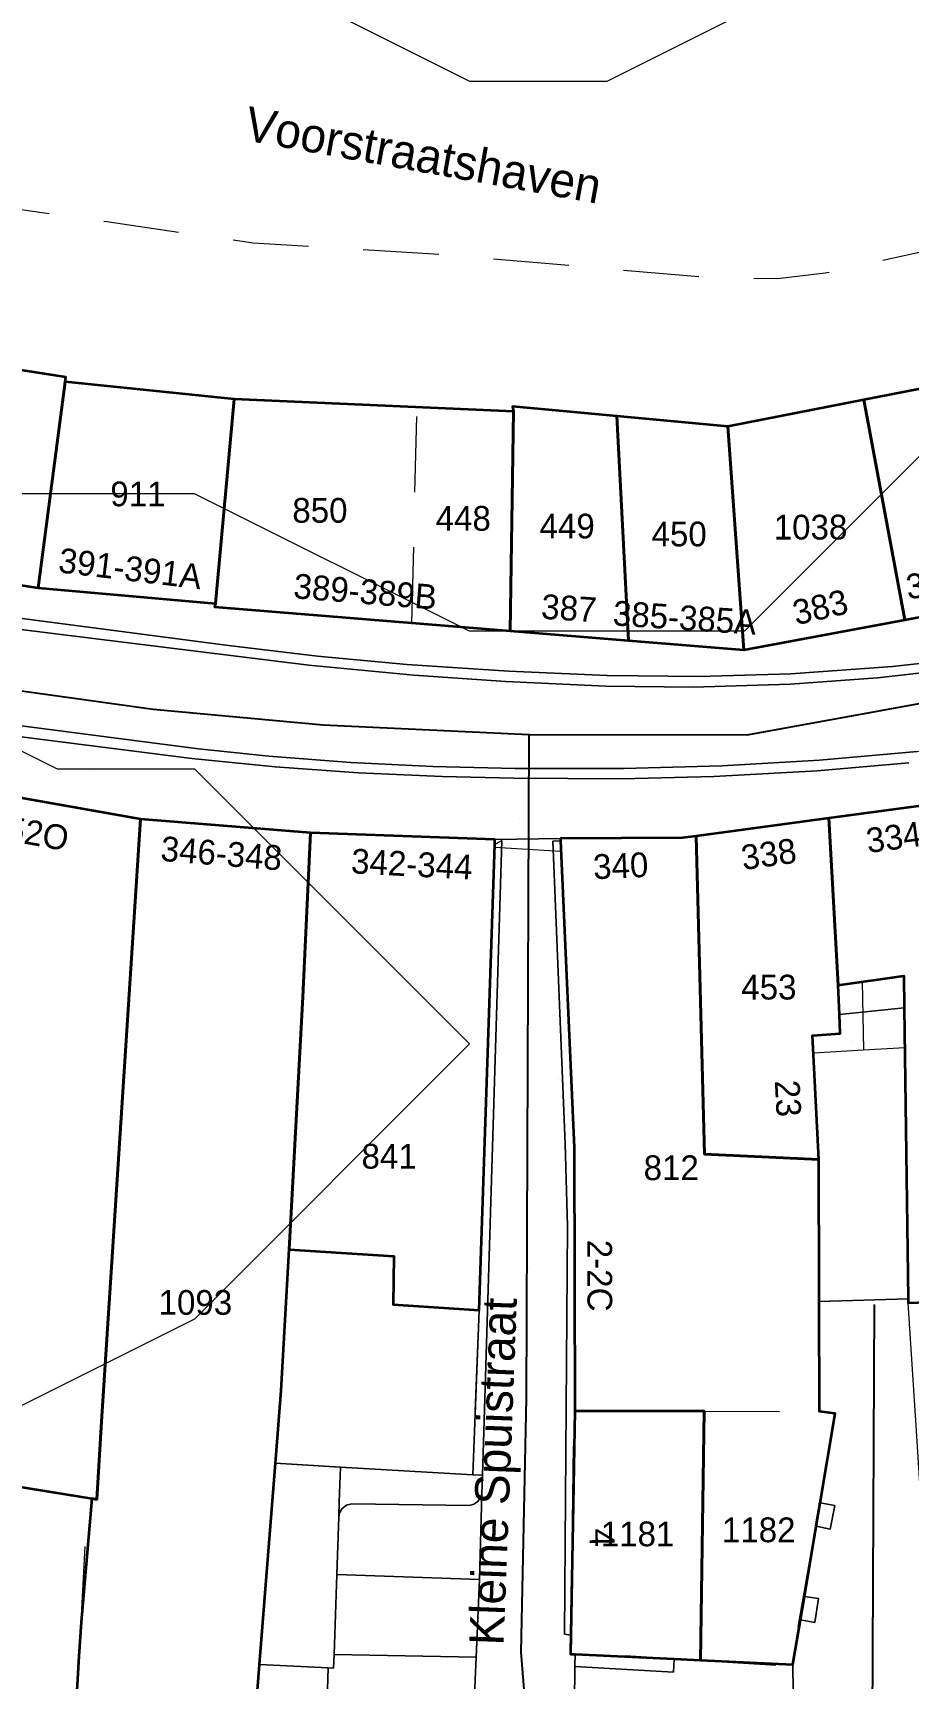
# Model space of a CAD drawing. Header units: metres. Extents: x 0 to 105485, y 0 to 425721.
# Drawn here: x 105071.6 to 105103.4, y 425189.4 to 425249.3 of the extents above; entities that cross this region are included whole.
import ezdxf
from ezdxf.enums import TextEntityAlignment as Align

# ---------------------------------------------------------------- set-up
doc = ezdxf.new("R2010")
doc.units = ezdxf.units.M
doc.header["$MEASUREMENT"] = 0
doc.linetypes.add('IE-TERREINAFSCHEIDING_KUNSTMATIG-SO', pattern=[11, 4, -1, 4, -2])
doc.linetypes.add('KG-PERCEEL-SO', pattern=[19, 5.5, -4, 5.5, -4])
for name, color, linetype, lineweight in [('B-XX-GR-BEPLANTING_CULTUUR_VASTE PLANTENVAK-G', 90, 'Continuous', 18), ('B-XX-GR-STRUIK-G', 90, 'Continuous', 13), ('B-XX-IE-MEUBILAIR-G', 7, 'Continuous', 18), ('B-XX-IE-MEUBILAIR_WEGMEUBILAIR_AFVALBAK-G', 7, 'Continuous', 18), ('B-XX-IE-TERREINAFSCHEIDING_KUNSTMATIG_HEKWERK-G', 20, 'IE-TERREINAFSCHEIDING_KUNSTMATIG-SO', 18), ('B-XX-IE-TERREINAFSCHEIDING_KUNSTMATIG_MUUR-G', 90, 'IE-TERREINAFSCHEIDING_KUNSTMATIG-SO', 18), ('B-XX-KG-GRENS_PERCEEL-G', 150, 'KG-PERCEEL-SO', 18), ('B-XX-KG-GRENS_PERCEEL-T', 150, 'KG-PERCEEL-SO', 18), ('B-XX-OG-BEBOUWING-G', 7, 'Continuous', 35), ('B-XX-OG-BEBOUWING_HUISNUMMER-T', 7, 'Continuous', 18), ('B-XX-OG-BEBOUWING_STRAATNAAM-T', 7, 'Continuous', 18), ('B-XX-OG-GRENS-G', 7, 'Continuous', 18), ('B-XX-OG-TERREIN_ERF-G', 7, 'Continuous', 18), ('B-XX-OG-WATER_RIVIER-G', 130, 'Continuous', 18), ('B-XX-VH-GESLOTENVERHARDING_BETON-G', 10, 'Continuous', 18), ('B-XX-VH-ONVERHARD_ZAND-G', 210, 'Continuous', 18), ('B-XX-VH-OPENVERHARDING-G', 90, 'Continuous', 18), ('B-XX-VH-OPENVERHARDING_BETONSTRAATSTEEN-G', 90, 'Continuous', 18)]:
    doc.layers.add(name, color=color, linetype=linetype, lineweight=lineweight)
doc.layers.add('GIS-WEGVAKKEN', color=2, linetype='Continuous')

msp = doc.modelspace()

# ---------------------------------------------------------------- linework, layer by layer
at = {"layer": 'B-XX-GR-BEPLANTING_CULTUUR_VASTE PLANTENVAK-G', "ltscale": 0.5}
msp.add_lwpolyline([(105082.74, 425195.309), (105082.758, 425195.851), (105082.801, 425197.118), (105080.438, 425197.256), (105079.859, 425189.939), (105082.356, 425189.82), (105082.553, 425189.809), (105082.57, 425190.301), (105082.669, 425193.213)], close=True, dxfattribs=at)
at = {"layer": 'B-XX-GR-STRUIK-G', "ltscale": 0.5}
for points in [[(105100.249, 425195.823), (105100.104, 425194.967), (105100.61, 425194.858), (105100.78, 425195.723)], [(105099.675, 425192.419), (105099.531, 425191.565), (105100.051, 425191.472), (105100.189, 425192.344)], [(105094.943, 425190.146), (105091.343, 425190.313), (105091.321, 425189.873), (105094.909, 425189.668)]]:
    msp.add_lwpolyline(points, close=True, dxfattribs=at)
at = {"layer": 'B-XX-IE-MEUBILAIR-G', "color": 0, "true_color": 0x604a38}
for points in [[(105076.947, 425227.212, 3.211), (105076.947, 425227.212, 4.711)], [(105090.789, 425225.965, 3.232), (105090.789, 425225.965, 4.732)], [(105076.574, 425222.979, 3.211), (105076.574, 425222.979, 4.711)], [(105073.809, 425222.441, 0), (105073.809, 425222.441, 1.5)], [(105090.415, 425222.156, 3.221), (105090.415, 425222.156, 4.721)], [(105089.3, 425220.713, 3.214), (105089.3, 425220.713, 4.714)], [(105089.539, 425219.494, 3.198), (105089.539, 425219.494, 6.198)], [(105090.587, 425213.586, 2.732), (105090.587, 425213.586, 4.232)], [(105101.422, 425212.58, 0.848), (105101.422, 425212.58, 2.348)], [(105090.741, 425211.238, 2.557), (105090.741, 425211.238, 4.057)], [(105089.67, 425204.319, 2.285), (105089.67, 425204.319, 3.785)]]:
    msp.add_polyline3d(points, dxfattribs=at)
at = {"layer": 'B-XX-IE-MEUBILAIR_WEGMEUBILAIR_AFVALBAK-G', "color": 0, "true_color": 0x604a38}
msp.add_polyline3d([(105081.931, 425220.3, 0), (105081.931, 425220.3, 1.5)], dxfattribs=at)
at = {"layer": 'B-XX-IE-TERREINAFSCHEIDING_KUNSTMATIG_HEKWERK-G', "ltscale": 0.5, "flags": 128}
msp.add_lwpolyline([(105103.446, 425203.24), (105100.216, 425203.135)], dxfattribs=at)
at = {"layer": 'B-XX-IE-TERREINAFSCHEIDING_KUNSTMATIG_HEKWERK-G', "color": 0, "ltscale": 0.5, "true_color": 0x8c7868}
msp.add_polyline3d([(105103.446, 425203.24, 0.724), (105101.831, 425203.188, 0.733), (105100.216, 425203.135, 0.733)], dxfattribs=at)
at = {"layer": 'B-XX-IE-TERREINAFSCHEIDING_KUNSTMATIG_MUUR-G', "ltscale": 0.5, "flags": 128}
msp.add_lwpolyline([(105079.859, 425189.939), (105082.356, 425189.82)], dxfattribs=at)
at = {"layer": 'B-XX-IE-TERREINAFSCHEIDING_KUNSTMATIG_MUUR-G', "color": 0, "ltscale": 0.5, "true_color": 0x8c7868}
msp.add_polyline3d([(105079.859, 425189.939, 1.723), (105082.356, 425189.82, 1.953)], dxfattribs=at)
at = {"layer": 'B-XX-KG-GRENS_PERCEEL-G', "ltscale": 0.5, "flags": 128}
for points in [[(104975.855, 425259), (104985.745, 425257.538), (104999.781, 425255.082), (105027.796, 425250.765), (105031.87, 425250.059), (105052.296, 425245.961), (105064.874, 425243.721), (105074.303, 425242.391), (105079.627, 425241.619), (105086.203, 425241.227), (105096.497, 425240.339), (105098.7, 425240.328), (105100.428, 425240.527), (105108.414, 425242.282)], [(105064.046, 425237.683), (105064.109, 425238.1), (105072.82, 425236.742), (105072.789, 425236.563)], [(105101.837, 425235.912), (105107.239, 425236.963)], [(105103.332, 425227.922), (105108.952, 425228.976), (105107.714, 425237.055), (105107.239, 425236.963)], [(105071.81, 425229.081), (105072.789, 425236.563)], [(105072.789, 425236.563), (105078.933, 425235.944)], [(105078.254, 425228.506), (105078.933, 425235.944)], [(105078.933, 425235.944), (105085.583, 425235.65)], [(105085.402, 425227.808), (105085.583, 425235.65)], [(105085.583, 425235.65), (105089.093, 425235.495)], [(105092.848, 425235.323), (105089.065, 425235.674), (105089.093, 425235.495)], [(105096.888, 425234.949), (105101.837, 425235.912)], [(105101.837, 425235.912), (105103.332, 425227.922)], [(105088.974, 425227.516), (105089.093, 425235.495)], [(105092.848, 425235.323), (105096.888, 425234.949)], [(105092.848, 425235.323), (105093.275, 425227.16)], [(105096.888, 425234.949), (105097.47, 425226.817)], [(105062.632, 425230.481), (105066.834, 425229.859), (105071.81, 425229.081)], [(105071.81, 425229.081), (105071.888, 425229.069), (105078.254, 425228.506)], [(105085.402, 425227.808), (105078.223, 425228.387), (105078.254, 425228.506)], [(105097.47, 425226.817), (105103.332, 425227.922)], [(105085.402, 425227.808), (105086.523, 425227.718), (105088.974, 425227.516)], [(105088.974, 425227.516), (105093.275, 425227.16)], [(105093.275, 425227.16), (105097.47, 425226.817)], [(105053.242, 425224.621), (105075.526, 425220.672)], [(105100.558, 425220.706), (105107.249, 425221.608)], [(105095.734, 425220.056), (105100.558, 425220.706)], [(105100.558, 425220.706), (105100.905, 425214.639), (105101.781, 425214.763)], [(105073.615, 425195.999), (105073.944, 425195.946), (105074.118, 425198.772), (105074.811, 425209.633), (105075.526, 425220.672)], [(105075.526, 425220.672), (105081.714, 425220.171)], [(105080.434, 425197.256), (105080.648, 425199.905), (105081.431, 425214.218), (105081.714, 425220.171)], [(105081.714, 425220.171), (105088.419, 425219.931), (105088.409, 425219.652)], [(105080.434, 425197.256), (105087.617, 425196.836), (105087.849, 425202.818), (105088.409, 425219.652)], [(105088.409, 425219.652), (105090.821, 425219.502)], [(105095.734, 425220.056), (105095.237, 425219.989), (105090.801, 425219.969), (105090.821, 425219.502)], [(105090.821, 425219.502), (105091.297, 425208.86), (105091.299, 425199.162)], [(105095.734, 425220.056), (105096.041, 425208.499)], [(105101.781, 425214.763), (105101.829, 425212.281)], [(105101.829, 425212.281), (105103.324, 425212.369)], [(105103.324, 425212.369), (105103.447, 425203.09)], [(105100, 425212.174), (105101.829, 425212.281)], [(105100, 425212.174), (105100.196, 425208.602), (105100.197, 425208.296)], [(105096.041, 425208.499), (105100.197, 425208.296)], [(105100.197, 425208.296), (105100.23, 425199.135)], [(105095.897, 425190.086), (105091.161, 425190.374), (105091.299, 425199.162)], [(105091.299, 425199.162), (105096.025, 425199.147)], [(105095.897, 425190.086), (105096.025, 425199.147)], [(105095.897, 425190.086), (105099.195, 425189.885), (105100.796, 425199.07), (105100.23, 425199.135)], [(105096.025, 425199.147), (105100.23, 425199.135)], [(105079.642, 425187.202), (105080.434, 425197.256)], [(105073.368, 425191.485), (105073.615, 425195.999)], [(105073.065, 425186.283), (105073.082, 425186.574), (105073.368, 425191.485)]]:
    msp.add_lwpolyline(points, dxfattribs=at)
at = {"layer": 'B-XX-OG-BEBOUWING-G', "ltscale": 0.5}
for points in [[(105072.789, 425236.563), (105072.82, 425236.742), (105064.109, 425238.1), (105064.046, 425237.683), (105062.632, 425230.481), (105071.81, 425229.081)], [(105108.304, 425233.205), (105108.217, 425233.773), (105108.115, 425234.441), (105108.027, 425235.012), (105107.947, 425235.534), (105107.856, 425236.129), (105107.775, 425236.655), (105107.714, 425237.055), (105107.239, 425236.963), (105101.837, 425235.912), (105103.332, 425227.922), (105108.952, 425228.976), (105108.922, 425229.174)], [(105078.933, 425235.944), (105072.789, 425236.563), (105071.81, 425229.081), (105078.254, 425228.506)], [(105089.093, 425235.495), (105078.933, 425235.944), (105078.254, 425228.506), (105078.223, 425228.387), (105088.974, 425227.516)], [(105092.848, 425235.324), (105089.065, 425235.674), (105089.093, 425235.495), (105088.974, 425227.516), (105093.275, 425227.161)], [(105101.837, 425235.912), (105096.888, 425234.949), (105097.47, 425226.822), (105103.332, 425227.922)], [(105096.888, 425234.949), (105092.848, 425235.324), (105093.275, 425227.161), (105097.47, 425226.822)], [(105053.162, 425224.26), (105045.818, 425191.02), (105051.645, 425190.108), (105052.926, 425199.23), (105063.807, 425197.584), (105073.762, 425195.975), (105073.944, 425195.946), (105074.118, 425198.772), (105075.526, 425220.672), (105053.242, 425224.621)], [(105111.183, 425215.5), (105110.826, 425215.533), (105108.329, 425219.277), (105107.249, 425221.608), (105100.558, 425220.706), (105100.905, 425214.639), (105103.289, 425214.975), (105103.305, 425213.81), (105103.446, 425203.24), (105103.448, 425203.09), (105112.858, 425203.417)], [(105100.905, 425214.639), (105100.558, 425220.706), (105095.734, 425220.056), (105096.041, 425208.499), (105100.197, 425208.296), (105099.965, 425212.802), (105100.978, 425212.882), (105100.95, 425213.565)], [(105080.932, 425205.023), (105081.431, 425214.218), (105081.714, 425220.172), (105075.526, 425220.672), (105074.118, 425198.772), (105073.944, 425195.946), (105073.762, 425195.975), (105073.368, 425191.485), (105073.294, 425190.239), (105073.064, 425186.283), (105079.493, 425185.966), (105079.642, 425187.202), (105079.735, 425188.38), (105079.859, 425189.939), (105080.438, 425197.256), (105080.45, 425197.41), (105080.648, 425199.905)], [(105088.413, 425219.749), (105088.419, 425219.931), (105081.714, 425220.172), (105081.431, 425214.218), (105080.932, 425205.023), (105084.741, 425204.781), (105084.725, 425203.024), (105087.488, 425202.842), (105087.849, 425202.818)], [(105100.197, 425208.296), (105096.041, 425208.499), (105095.734, 425220.056), (105095.237, 425219.989), (105090.801, 425219.969), (105090.805, 425219.887), (105091.297, 425208.731), (105091.329, 425199.162), (105096.025, 425199.147), (105095.897, 425190.102), (105099.258, 425189.947), (105099.531, 425191.565), (105099.675, 425192.419), (105100.104, 425194.967), (105100.249, 425195.823), (105100.796, 425199.07), (105100.23, 425199.135), (105100.216, 425203.135), (105100.214, 425203.565)], [(105091.329, 425199.162), (105091.185, 425191.014), (105091.173, 425190.321), (105091.343, 425190.313), (105094.943, 425190.146), (105095.897, 425190.102), (105096.025, 425199.147)]]:
    msp.add_lwpolyline(points, close=True, dxfattribs=at)
at = {"layer": 'B-XX-OG-GRENS-G'}
for points in [[(105142.5, 425252.5, 4.019), (105137.5, 425247.5, 3.59), (105127.5, 425237.5, 3.368), (105112.5, 425237.5, 1.848), (105107.5, 425237.5, 2.061), (105097.5, 425227.5, 3.333), (105092.5, 425227.5, 3.275), (105087.5, 425227.5, 3.252), (105077.5, 425232.5, 3.301), (105072.5, 425232.5, 3.291), (105067.5, 425232.5, 3.33)], [(105077.5, 425252.5, 0.635), (105087.5, 425247.5, 1.527), (105092.5, 425247.5, 1.678), (105102.5, 425252.5, 0.826)]]:
    msp.add_polyline3d(points, dxfattribs=at)
msp.add_polyline3d([(105062.5, 425227.5, 3.223), (105072.5, 425222.5, 3.23), (105077.5, 425222.5, 3.169), (105087.5, 425212.5, 2.572), (105077.5, 425202.5, 2.655), (105067.5, 425197.5, 1.354), (105062.5, 425197.5, 1.366), (105057.5, 425197.5, 1.358), (105052.5, 425197.5, 1.405), (105052.5, 425212.5, 2.999), (105052.5, 425217.5, 3.1)], close=True, dxfattribs=at)
at = {"layer": 'B-XX-OG-TERREIN_ERF-G', "ltscale": 0.5}
for points in [[(105103.289, 425214.975), (105100.905, 425214.639), (105100.95, 425213.565), (105103.305, 425213.81)], [(105103.305, 425213.81), (105100.95, 425213.565), (105100.978, 425212.882), (105099.965, 425212.802), (105100.197, 425208.296), (105100.214, 425203.565), (105100.216, 425203.135), (105103.446, 425203.24)], [(105087.849, 425202.818), (105087.488, 425202.842), (105084.725, 425203.024), (105084.741, 425204.781), (105080.932, 425205.023), (105080.648, 425199.905), (105080.45, 425197.41), (105080.438, 425197.256), (105082.801, 425197.118), (105087.617, 425196.836)]]:
    msp.add_lwpolyline(points, close=True, dxfattribs=at)
msp.add_lwpolyline([(105067.624, 425150), (105074.525, 425150), (105075.314, 425159.345), (105076.461, 425174.369), (105080.66, 425173.947), (105080.849, 425175.495), (105080.49, 425175.524), (105080.726, 425178.618), (105080.518, 425178.638), (105080.779, 425182.202), (105080.967, 425184.776), (105080.691, 425184.721), (105080.042, 425175.409), (105072.454, 425175.804), (105073.064, 425186.283), (105073.294, 425190.239), (105073.368, 425191.485), (105073.762, 425195.975), (105063.807, 425197.584)], dxfattribs=at)
at = {"layer": 'B-XX-OG-WATER_RIVIER-G', "ltscale": 0.5}
msp.add_lwpolyline([(105064.109, 425238.1), (105072.82, 425236.742), (105072.789, 425236.563), (105078.933, 425235.944), (105089.093, 425235.495), (105089.065, 425235.674), (105092.848, 425235.324), (105096.888, 425234.949), (105101.837, 425235.912), (105107.239, 425236.963)], dxfattribs=at)
at = {"layer": 'B-XX-VH-GESLOTENVERHARDING_BETON-G', "ltscale": 0.5}
for points in [[(105088.413, 425219.749), (105087.849, 425202.818), (105087.617, 425196.836), (105087.964, 425196.827), (105088.672, 425219.897)], [(105091.297, 425208.731), (105090.805, 425219.887), (105090.53, 425219.874), (105090.973, 425208.869), (105091.058, 425205.88), (105090.952, 425191.042), (105091.185, 425191.014), (105091.329, 425199.162)]]:
    msp.add_lwpolyline(points, close=True, dxfattribs=at)
at = {"layer": 'B-XX-VH-ONVERHARD_ZAND-G', "ltscale": 0.5}
msp.add_lwpolyline([(105087.964, 425196.827), (105087.617, 425196.836), (105082.801, 425197.118), (105082.758, 425195.851), (105082.74, 425195.309), (105082.776, 425195.475), (105082.865, 425195.618), (105083.022, 425195.736), (105083.213, 425195.784), (105087.49, 425195.726), (105087.655, 425195.774), (105087.796, 425195.873), (105087.896, 425196.014), (105087.943, 425196.15)], close=True, dxfattribs=at)
at = {"layer": 'B-XX-VH-OPENVERHARDING-G', "ltscale": 0.5}
for points in [[(105051.019, 425230.608), (105078.727, 425226.979), (105081.965, 425226.598), (105085.211, 425226.296), (105088.929, 425226.045), (105092.505, 425225.892), (105095.841, 425225.861), (105099.176, 425225.959), (105102.873, 425226.221), (105106.155, 425226.589), (105110.664, 425227.214), (105113.823, 425227.72), (105113.127, 425229.832), (105113.026, 425230.115), (105108.922, 425229.174), (105108.952, 425228.976), (105103.332, 425227.922), (105097.47, 425226.822), (105093.275, 425227.161), (105088.974, 425227.516), (105078.223, 425228.387), (105078.254, 425228.506), (105071.81, 425229.081), (105062.632, 425230.481)], [(105070.985, 425227.585), (105081.659, 425226.263), (105085.475, 425225.906), (105088.821, 425225.677), (105092.449, 425225.505), (105095.63, 425225.465), (105099.163, 425225.573), (105102.336, 425225.806), (105106.739, 425226.31), (105111.045, 425226.901), (105113.94, 425227.364), (105113.823, 425227.72), (105110.664, 425227.214), (105106.155, 425226.589), (105102.873, 425226.221), (105099.176, 425225.959), (105095.841, 425225.861), (105092.505, 425225.892), (105088.929, 425226.045), (105085.211, 425226.296), (105081.965, 425226.598), (105078.727, 425226.979), (105051.019, 425230.608)], [(105063.056, 425225.123), (105077.644, 425223.225), (105080.195, 425222.965), (105083.177, 425222.735), (105086.164, 425222.582), (105089.154, 425222.508), (105093.109, 425222.511), (105096.671, 425222.614), (105100.228, 425222.82), (105103.778, 425223.128), (105107.447, 425223.564), (105111.21, 425224.121), (105114.801, 425224.751), (105113.94, 425227.364), (105111.045, 425226.901), (105106.739, 425226.31), (105102.336, 425225.806), (105099.163, 425225.573), (105095.63, 425225.465), (105092.449, 425225.505), (105088.821, 425225.677), (105085.475, 425225.906), (105081.659, 425226.263), (105070.985, 425227.585)], [(105103.778, 425223.128), (105100.228, 425222.82), (105096.671, 425222.614), (105093.109, 425222.511), (105089.154, 425222.508), (105086.164, 425222.582), (105083.177, 425222.735), (105080.195, 425222.965), (105077.644, 425223.225), (105063.056, 425225.123)], [(105053.242, 425224.621), (105075.526, 425220.672), (105081.714, 425220.172), (105088.419, 425219.931), (105090.801, 425219.969), (105095.237, 425219.989), (105095.734, 425220.056), (105100.558, 425220.706), (105107.249, 425221.608)], [(105070.53, 425223.751), (105077.397, 425222.874), (105080.426, 425222.578), (105083.462, 425222.36), (105086.503, 425222.22), (105089.111, 425222.163), (105093.03, 425222.143), (105096.378, 425222.219), (105100.14, 425222.426), (105103.477, 425222.718)], [(105103.477, 425222.718), (105100.14, 425222.426), (105096.378, 425222.219), (105093.03, 425222.143), (105089.111, 425222.163), (105086.503, 425222.22), (105083.462, 425222.36), (105080.426, 425222.578), (105077.397, 425222.874), (105070.53, 425223.751)], [(105091.301, 425187.202), (105091.321, 425189.873), (105091.343, 425190.313), (105091.173, 425190.321), (105091.185, 425191.014), (105090.952, 425191.042), (105091.058, 425205.88), (105090.973, 425208.869), (105090.53, 425219.874), (105090.805, 425219.887), (105090.801, 425219.969), (105088.419, 425219.931), (105088.413, 425219.749), (105088.672, 425219.897), (105087.964, 425196.827), (105087.943, 425196.15), (105087.856, 425193.034), (105087.738, 425190.207), (105087.634, 425187.732)], [(105105.452, 425186.862), (105104.478, 425191.416), (105104.21, 425191.418), (105103.988, 425194.817), (105103.74, 425198.616), (105103.448, 425203.09), (105103.446, 425203.24), (105100.216, 425203.135), (105100.23, 425199.135), (105100.796, 425199.07), (105100.249, 425195.823), (105100.78, 425195.723), (105100.61, 425194.858), (105100.104, 425194.967), (105099.675, 425192.419), (105100.189, 425192.344), (105100.051, 425191.472), (105099.531, 425191.565), (105099.258, 425189.947), (105099.344, 425182.861)]]:
    msp.add_lwpolyline(points, dxfattribs=at)
for points in [[(105087.943, 425196.15), (105087.896, 425196.014), (105087.796, 425195.873), (105087.655, 425195.774), (105087.49, 425195.726), (105083.213, 425195.784), (105083.022, 425195.736), (105082.865, 425195.618), (105082.776, 425195.475), (105082.74, 425195.309), (105082.669, 425193.213), (105087.856, 425193.034)], [(105087.856, 425193.034), (105082.669, 425193.213), (105082.57, 425190.301), (105087.738, 425190.207)], [(105087.738, 425190.207), (105082.57, 425190.301), (105082.553, 425189.809), (105082.356, 425189.82), (105082.303, 425188.243), (105082.504, 425188.221), (105082.497, 425187.747), (105087.634, 425187.732)], [(105099.258, 425189.947), (105095.897, 425190.102), (105094.943, 425190.146), (105094.909, 425189.668), (105091.321, 425189.873), (105091.301, 425187.202), (105091.288, 425185.489), (105095.216, 425185.433), (105095.258, 425186.783), (105091.373, 425186.868), (105091.378, 425187.138), (105095.554, 425187.08), (105095.522, 425185.429), (105097.727, 425185.397), (105097.78, 425182.878), (105099.344, 425182.861)]]:
    msp.add_lwpolyline(points, close=True, dxfattribs=at)
at = {"layer": 'B-XX-VH-OPENVERHARDING_BETONSTRAATSTEEN-G', "ltscale": 0.5}
msp.add_lwpolyline([(105082.356, 425189.82), (105079.859, 425189.939), (105079.735, 425188.38), (105082.303, 425188.243)], close=True, dxfattribs=at)
at = {"layer": 'GIS-WEGVAKKEN'}
for points in [[(105051.302, 425228.47), (105055.9, 425227.81), (105070.23, 425225.47), (105075.99, 425224.67), (105082.18, 425224.1), (105089.666, 425223.751)], [(105089.666, 425223.751), (105097.59, 425223.74), (105112.178, 425226.394)], [(105089.971, 425187.23), (105089.53, 425188.44), (105089.37, 425190.39), (105089.57, 425199.61), (105089.666, 425223.751)], [(105102.157, 425187.875), (105102.222, 425203.024)]]:
    msp.add_lwpolyline(points, dxfattribs=at)

# ---------------------------------------------------------------- texts
at = {"layer": 'B-XX-KG-GRENS_PERCEEL-T'}
for s, p in [('911', (105075.438, 425232.494)), ('850', (105082.056, 425231.897)), ('448', (105087.268, 425231.605)), ('449', (105091.048, 425231.325)), ('450', (105095.12, 425231.036)), ('1038', (105099.898, 425231.287)), ('453', (105098.384, 425214.565)), ('841', (105084.573, 425208.418)), ('812', (105094.832, 425208)), ('1093', (105077.528, 425203.103)), ('1181', (105093.608, 425194.69)), ('1182', (105098.014, 425194.837))]:
    msp.add_text(s, height=0.9, dxfattribs=at).set_placement(p, align=Align.MIDDLE_CENTER)
at = {"layer": 'B-XX-OG-BEBOUWING_HUISNUMMER-T'}
for s, rotation, p in [('391-391A', 353.2, (105075.161, 425229.783)), ('381-381A', 7, (105105.963, 425229.43)), ('389-389B', 355.4, (105083.707, 425228.945)), ('387', 356.2, (105091.113, 425228.343)), ('385-385A', 356.2, (105095.322, 425227.995)), ('383', 12.9, (105100.251, 425228.38)), ('352-352O', 350, (105070.272, 425220.417)), ('334-336', 7.7, (105104.116, 425220.177)), ('346-348', 355.4, (105078.476, 425219.43)), ('342-344', 357, (105085.401, 425219.038)), ('338', 7.9, (105098.377, 425219.404)), ('340', 2.5, (105092.994, 425218.98)), ('23', 273, (105099.081, 425210.52)), ('2-2C', 270.2, (105092.232, 425204.078)), ('4', 270.8, (105092.318, 425194.55))]:
    msp.add_text(s, height=0.9, rotation=rotation, dxfattribs=at).set_placement(p, align=Align.MIDDLE_CENTER)
at = {"layer": 'B-XX-OG-BEBOUWING_STRAATNAAM-T'}
for s, rotation, p in [('Voorstraatshaven', 349.8, (105085.817, 425244.815)), ('Kleine Spuistraat', 87.8, (105088.351, 425196.956))]:
    msp.add_text(s, height=1.25, rotation=rotation, dxfattribs=at).set_placement(p, align=Align.MIDDLE_CENTER)

doc.saveas('drawing.dxf')
